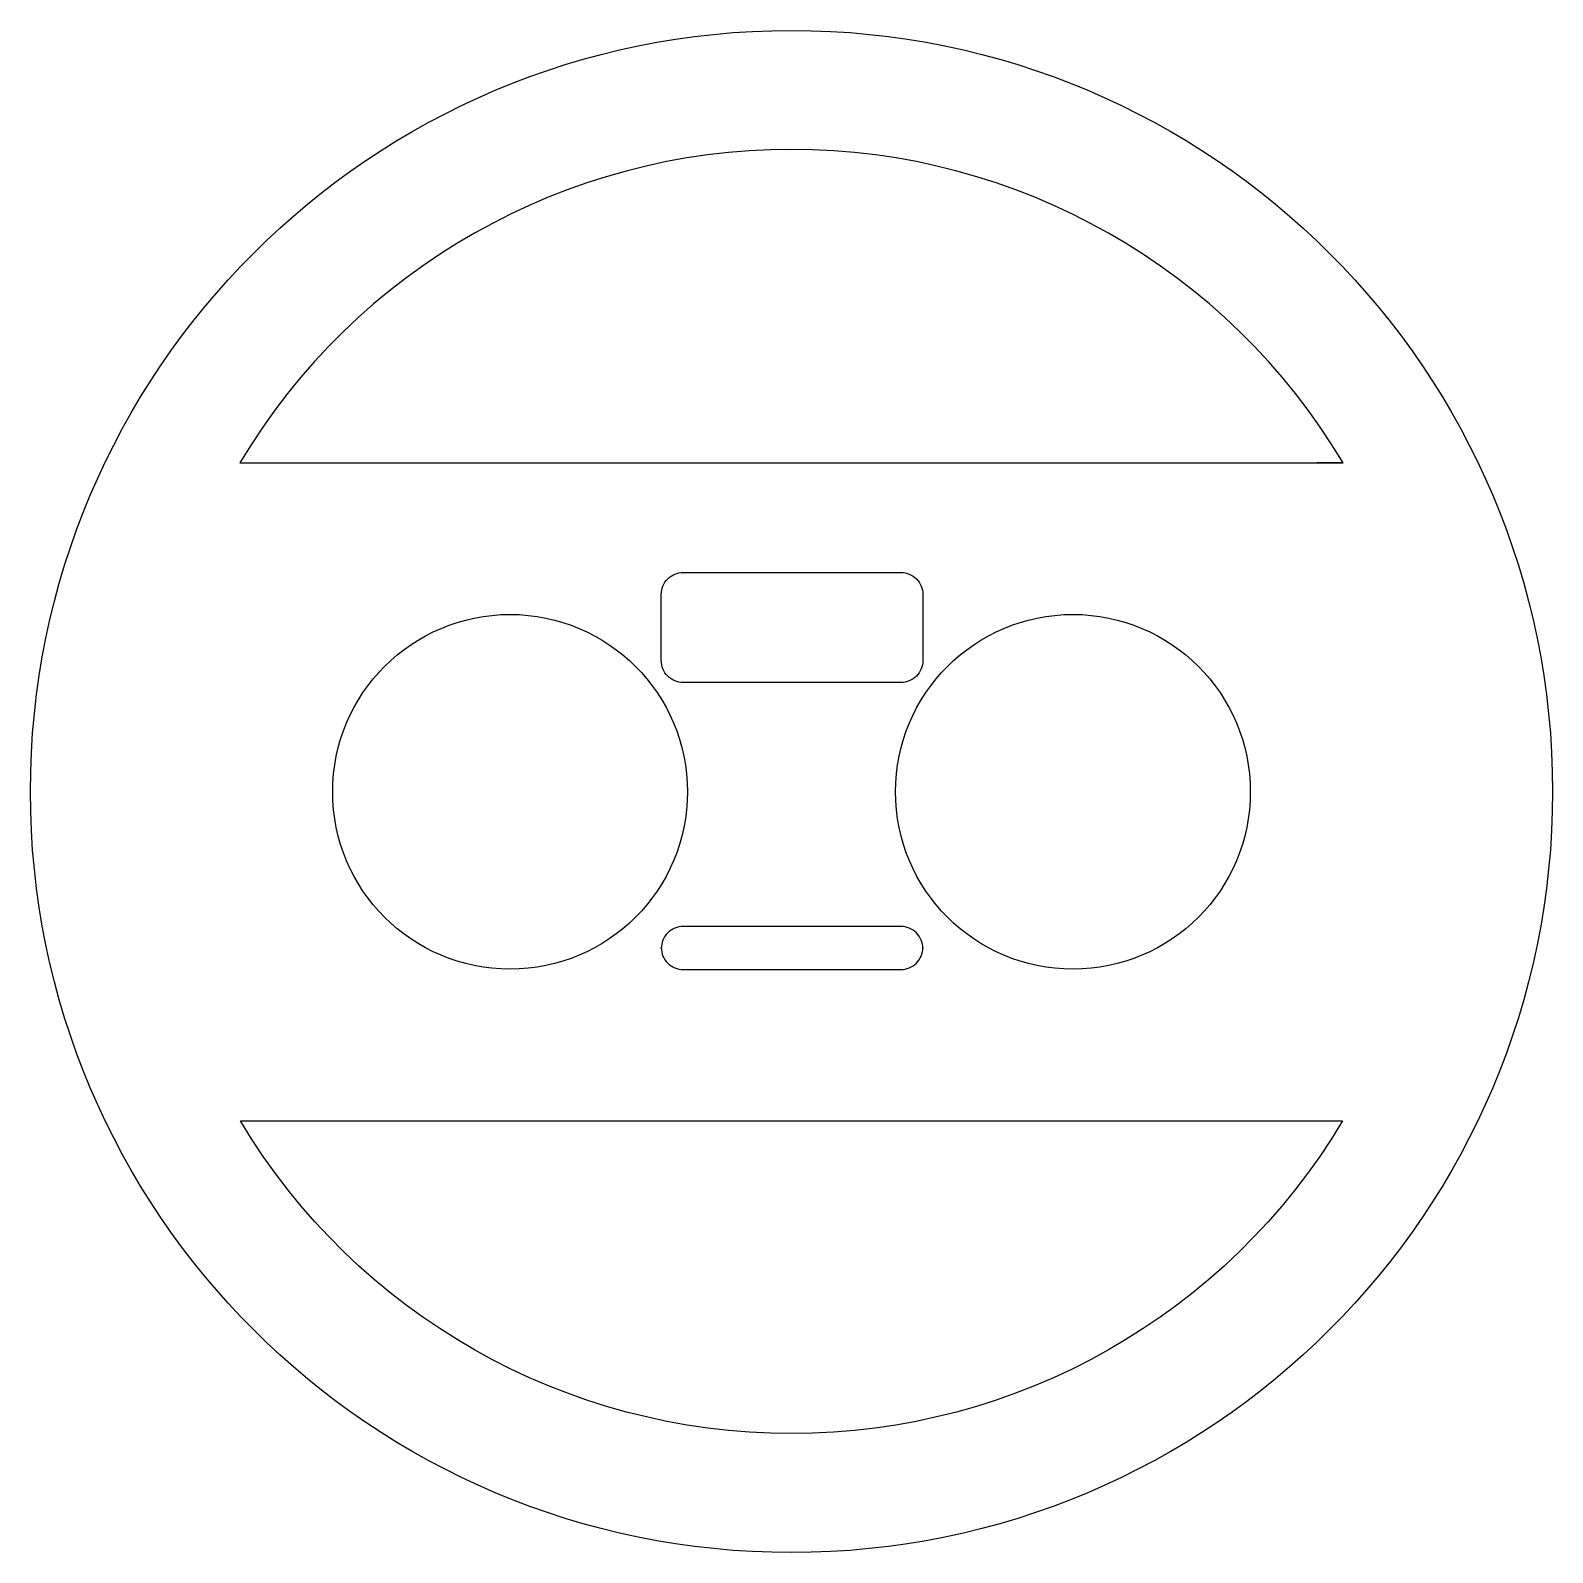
# Model space of a CAD drawing. Header units: millimetres. Extents: x -114.8 to -45.2, y -34.8 to 34.8.
import ezdxf

# ---------------------------------------------------------------- set-up
doc = ezdxf.new("R2010")
doc.units = ezdxf.units.MM
doc.layers.get('0').update_dxf_attribs({"linetype": 'CONTINUOUS'})

msp = doc.modelspace()

# ---------------------------------------------------------------- linework, layer by layer
msp.add_line((-54.817, 15.013), (-56, 15.013))
for points in [[(-105.121, 15.013), (-54.817, 15.013, 0.568062), (-105.183, 15.013)], [(-84.946, 10), (-75.003, 10, -0.414214), (-74.003, 9), (-74.003, 5.978, -0.414214), (-75.003, 4.978), (-84.946, 4.978, -0.414214), (-85.946, 5.978), (-85.946, 9, -0.414214)], [(-74.003, -7.165, 0.414214), (-75.003, -6.165), (-84.946, -6.165, 0.414214), (-85.946, -7.165), (-85.946, -7.13, 0.414214), (-84.946, -8.13), (-75.003, -8.13, 0.414214), (-74.003, -7.13)], [(-105.166, -15.041), (-54.834, -15.041, -0.56731)]]:
    msp.add_lwpolyline(points, format="xyb", close=True)
for centre, radius in [((-80, 0), 34.75), ((-92.85, -0.015), 8.1), ((-67.15, -0.015), 8.1)]:
    msp.add_circle(centre, radius)

doc.saveas('drawing.dxf')
